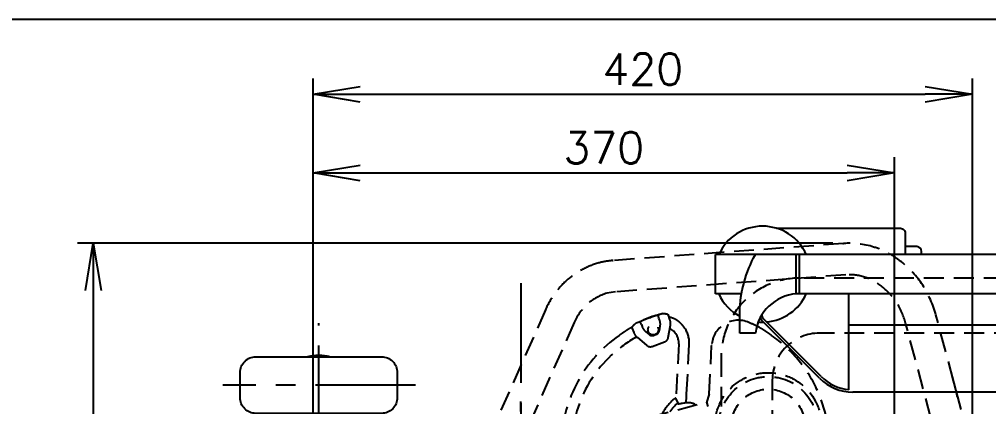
# Model space of a CAD drawing. Extents: x 230 to 4050, y 0 to 2754.
# Drawn here: x 1204 to 1821, y 2507 to 2754 of the extents above; entities that cross this region are included whole.
import ezdxf

# ---------------------------------------------------------------- set-up
doc = ezdxf.new("R2010")
doc.units = 0
doc.header["$LTSCALE"] = 2
for name, pattern in [('CENTER', [50.8, 31.75, -6.35, 6.35, -6.35]), ('HIDDEN', [9.525, 6.35, -3.175]), ('PHANTOM', [63.5, 31.75, -6.35, 6.35, -6.35, 6.35, -6.35])]:
    doc.linetypes.add(name, pattern=pattern)
doc.layers.get('0').update_dxf_attribs({"linetype": 'CONTINUOUS'})
doc.layers.get('DEFPOINTS').update_dxf_attribs({"linetype": 'CONTINUOUS'})
for name, color, linetype in [('DANMEN', 7, 'CONTINUOUS'), ('KIKI-2D2', 7, 'CONTINUOUS'), ('SUNPOU', 7, 'CONTINUOUS'), ('WAKU', 7, 'CONTINUOUS')]:
    doc.layers.add(name, color=color, linetype=linetype)
doc.styles.get("Standard").update_dxf_attribs({"font": 'romans.shx', "bigfont": 'extfont.shx'})
doc.dimstyles.get("Standard").update_dxf_attribs({"dimscale": 10, "dimtxt": 2, "dimasz": 3, "dimexe": 1, "dimexo": 1, "dimgap": 0.6, "dimtad": 3, "dimdec": 0, "dimzin": 0, "dimdsep": 46, "dimtxsty": 'STANDARD', "dimblk1": 'OPEN', "dimblk2": 'OPEN', "dimsah": 1, "dimcen": 1.5, "dimadec": 0, "dimazin": 0, "dimtfac": 1, "dimtdec": 0, "dimtmove": 0, "dimatfit": 0, "dimldrblk": 'DOTSMALL', "dimfxl": 1, "dimtvp": 1, "dimtolj": 1, "dimtzin": 0, "dimarcsym": 0})

# ---------------------------------------------------------------- blocks, each defined once
blk = doc.blocks.new('_OPEN')
at = {"color": 0, "linetype": 'ByBlock'}
for p, q in [((-1, 0.167), (0, 0)), ((0, 0), (-1, -0.167)), ((0, 0), (-1, 0))]:
    blk.add_line(p, q, dxfattribs=at)
blk = doc.blocks.new('*D10')
at = {"layer": 'DEFPOINTS', "color": 0}
for p in [(1761.29, 2655.88), (1391.45, 2343.14), (1761.29, 2335.74)]:
    blk.add_point(p, dxfattribs=at)
at = {"layer": 'SUNPOU', "color": 0, "linetype": 'ByBlock', "lineweight": -2}
for p, q in [((1391.45, 2353.14), (1391.45, 2665.88)), ((1761.29, 2345.74), (1761.29, 2665.88)), ((1421.45, 2655.88), (1731.29, 2655.88))]:
    blk.add_line(p, q, dxfattribs=at)
at = {"layer": 'SUNPOU', "color": 0, "lineweight": -2, "xscale": 30, "yscale": 30, "zscale": 30, "rotation": 180}
blk.add_blockref('_OPEN', (1391.45, 2655.88), dxfattribs=at)
at = {"layer": 'SUNPOU', "color": 0, "lineweight": -2, "xscale": 30, "yscale": 30, "zscale": 30}
blk.add_blockref('_OPEN', (1761.29, 2655.88), dxfattribs=at)
at = {"layer": 'SUNPOU', "color": 0, "insert": (1576.37, 2671.88), "char_height": 20, "attachment_point": 5}
blk.add_mtext('\\A1;370', dxfattribs=at)
blk = doc.blocks.new('_DotSmall')
at = {"color": 0, "linetype": 'ByBlock', "const_width": 0.5}
blk.add_lwpolyline([(-0.0625, 0, 1), (0.0625, 0, 1)], format="xyb", close=True, dxfattribs=at)
blk = doc.blocks.new('*D11')
at = {"layer": 'DEFPOINTS', "color": 0}
for p in [(1732.05, 2611.15), (1251.53, 2164.88), (1410.18, 2164.88)]:
    blk.add_point(p, dxfattribs=at)
at = {"layer": 'SUNPOU', "color": 0, "linetype": 'ByBlock', "lineweight": -2}
for p, q in [((1722.05, 2611.15), (1241.53, 2611.15)), ((1251.53, 2581.15), (1251.53, 2194.88)), ((1400.18, 2164.88), (1241.53, 2164.88))]:
    blk.add_line(p, q, dxfattribs=at)
at = {"layer": 'SUNPOU', "color": 0, "lineweight": -2, "xscale": 30, "yscale": 30, "zscale": 30}
for p, rotation in [((1251.53, 2611.15), 90), ((1251.53, 2164.88), 270)]:
    blk.add_blockref('_OPEN', p, dxfattribs=dict(at, rotation=rotation))
at = {"layer": 'SUNPOU', "color": 0, "insert": (1235.53, 2388.02), "char_height": 20, "attachment_point": 5, "rotation": 90}
blk.add_mtext('\\A1;450', dxfattribs=at)
blk = doc.blocks.new('*D17')
at = {"layer": 'DEFPOINTS', "color": 0}
for p in [(1810.96, 2705.88), (1810.96, 2465.2), (1391.45, 2343.14)]:
    blk.add_point(p, dxfattribs=at)
at = {"layer": 'SUNPOU', "color": 0, "linetype": 'ByBlock', "lineweight": -2}
for p, q in [((1391.45, 2353.14), (1391.45, 2715.88)), ((1810.96, 2475.2), (1810.96, 2715.88)), ((1421.45, 2705.88), (1780.96, 2705.88))]:
    blk.add_line(p, q, dxfattribs=at)
at = {"layer": 'SUNPOU', "color": 0, "lineweight": -2, "xscale": 30, "yscale": 30, "zscale": 30, "rotation": 180}
blk.add_blockref('_OPEN', (1391.45, 2705.88), dxfattribs=at)
at = {"layer": 'SUNPOU', "color": 0, "lineweight": -2, "xscale": 30, "yscale": 30, "zscale": 30}
blk.add_blockref('_OPEN', (1810.96, 2705.88), dxfattribs=at)
at = {"layer": 'SUNPOU', "color": 0, "insert": (1601.21, 2721.88), "char_height": 20, "attachment_point": 5}
blk.add_mtext('\\A1;420', dxfattribs=at)
blk = doc.blocks.new('A$C00532008')
at = {"color": 2}
for p, q in [((29.59, 18.27), (72.01, 18.27)), ((29.59, 10.27), (74.57, 10.27))]:
    blk.add_line(p, q, dxfattribs=at)
blk.add_open_spline([(73.47, 20.73), (72.11, 18.6), (69.23, 14.12), (77.58, 8.99), (73.83, 5.79), (72.3, 4.49)], degree=3, knots=[0, 0, 0, 0, 6.554377, 13.81935, 18.79001, 18.79001, 18.79001, 18.79001], dxfattribs=at)
at = {"layer": 'DANMEN', "color": 1, "linetype": 'CENTER', "ltscale": 0.5}
blk.add_line((-0.41, -6.12), (-0.41, 42.36), dxfattribs=at)
at = {"layer": 'DANMEN', "color": 4, "linetype": 'HIDDEN'}
for p, q in [((4.59, 20.27), (24.59, 20.27)), ((-10.41, 1.46), (-11.63, 0.7)), ((-10.41, 1.46), (-10.41, 5.27)), ((9.59, 1.27), (9.59, 3.27)), ((9.59, 1.27), (10.81, 0.52))]:
    blk.add_line(p, q, dxfattribs=at)
for centre, radius, start, end in [((4.59, 5.27), 15, 93.49145, 176.73423), ((34.78, -54.99), 63.48, 99.2436, 113.38135), ((0.01, 46.67), 47.4, 255.82038, 283.17983), ((0.01, 46.67), 46.4, 257.03044, 281.92583)]:
    blk.add_arc(centre, radius, start, end, dxfattribs=at)
at = {"layer": 'KIKI-2D2', "color": 2}
for p in [(24.59, 20.27), (29.59, 8.27)]:
    blk.add_line(p, (29.59, 20.27), dxfattribs=at)
for centre, radius, start, end in [((4.59, 5.27), 15, 90, 93.49145), ((34.78, -54.99), 63.48, 94.69114, 99.2436), ((4.59, 5.27), 15, 176.73423, 180)]:
    blk.add_arc(centre, radius, start, end, dxfattribs=at)
blk = doc.blocks.new('A$C28ef329a')
at = {"layer": 'DANMEN', "color": 1, "linetype": 'HIDDEN'}
for points in [[(-4232.25, 2414.75), (-4232.25, 1984.75, 0.414214), (-4182.25, 1934.75), (-3957.25, 1934.75, 0.414214), (-3907.25, 1984.75), (-3907.25, 2414.75, 0.414214), (-3957.25, 2464.75), (-4182.25, 2464.75, 0.414214)], [(-4199.75, 2399.75), (-4199.75, 1999.75, 0.414214), (-4169.75, 1969.75), (-3969.75, 1969.75, 0.414214), (-3939.75, 1999.75), (-3939.75, 2399.75, 0.414214), (-3969.75, 2429.75), (-4169.75, 2429.75, 0.414214)]]:
    blk.add_lwpolyline(points, format="xyb", close=True, dxfattribs=at)
at = {"layer": 'KIKI-2D2', "color": 2}
for p, q in [((-3830.93, 2479.75), (-4235.93, 2479.75)), ((-4235.93, 2454.75), (-4235.93, 2479.75)), ((-4184.48, 2454.75), (-4184.48, 2479.75)), ((-4182.48, 2454.75), (-4182.48, 2479.75)), ((-4107.76, 2484.75), (-4115.15, 2484.75)), ((-4115.15, 2479.95), (-4115.15, 2479.75)), ((-4104.76, 2479.75), (-4104.76, 2481.75)), ((-4219.34, 2454.75), (-4235.93, 2454.75)), ((-3855.93, 2454.75), (-4184.48, 2454.75)), ((-4151.01, 2393.75), (-4151.01, 2454.75)), ((-4169.66, 2401.03), (-4206.46, 2437.83)), ((-4168.6, 2402.09), (-4205.4, 2438.89)), ((-3921.01, 2434.75), (-4151.01, 2434.75)), ((-4210.48, 2429.75), (-4220.48, 2429.75)), ((-3921.01, 2392.25), (-4148.45, 2392.25))]:
    blk.add_line(p, q, dxfattribs=at)
at = {"layer": 'KIKI-2D2', "color": 1, "linetype": 'CENTER'}
for p, q in [((-4488.4, 2358.39), (-4488.4, 2436.1)), ((-4426.88, 2396.75), (-4549.43, 2396.75))]:
    blk.add_line(p, q, dxfattribs=at)
at = {"layer": 'KIKI-2D2', "color": 2}
for points in [[(-4196.98, 2496.4), (-4118.15, 2496.4, -0.414214), (-4115.15, 2493.4), (-4115.15, 2479.75)], [(-4220.48, 2429.75), (-4220.48, 2443.01, -0.122684), (-4210.47, 2479.75)]]:
    blk.add_lwpolyline(points, format="xyb", dxfattribs=at)
blk.add_lwpolyline([(-4538.4, 2388.75), (-4538.4, 2404.75, -0.414214), (-4528.4, 2414.75), (-4448.4, 2414.75, -0.414214), (-4438.4, 2404.75), (-4438.4, 2388.75, -0.414214), (-4448.4, 2378.75), (-4528.4, 2378.75, -0.414214)], format="xyb", close=True, dxfattribs=at)
for centre, radius, start, end in [((-4205.93, 2467.25), 30.5, 24.19445, 155.80555), ((-4107.76, 2481.75), 3, 0, 90), ((-4205.93, 2467.25), 30.5, 204.19445, 241.50784), ((-4182.21, 2426.37), 28.47, 94.56877, 173.18463), ((-4205.93, 2467.25), 30.5, 274.82284, 335.80555), ((-4205.93, 2467.25), 30.5, 264.84006, 271.02589), ((-4202.93, 2441.37), 5, 203.22653, 225), ((-4202.93, 2441.37), 3.5, 180, 225), ((-4148.45, 2422.25), 30, 225, 270), ((-4148.45, 2422.25), 28.5, 225, 264.83967)]:
    blk.add_arc(centre, radius, start, end, dxfattribs=at)
at = {"layer": 'KIKI-2D2', "color": 2, "extrusion": (0, 0, -1)}
blk.add_ellipse((-4488.35, 2414.75), major_axis=(7.11, -0.01), ratio=0.130573, start_param=3.120113, end_param=6.302984, dxfattribs=at)

msp = doc.modelspace()

# ---------------------------------------------------------------- linework, layer by layer
at = {"layer": 'DANMEN', "color": 4, "linetype": 'HIDDEN'}
for p, q in [((1728.94, 2611.02), (1582.31, 2600.2)), ((1728.54, 2610.96), (1728.94, 2611.02)), ((1581.91, 2600.14), (1582.31, 2600.2)), ((1730.41, 2591.08), (1583.78, 2580.26)), ((1583.78, 2580.26), (1578.35, 2579.34)), ((1539.28, 2568.86), (1495.91, 2471.12)), ((1557.56, 2560.75), (1520.72, 2477.73)), ((1600.28, 2559.43), (1599.47, 2561.25)), ((1611.49, 2563.51), (1610.95, 2565.43)), ((1611.91, 2562.37), (1611.49, 2563.51)), ((1618.45, 2562.77), (1617.49, 2565.42)), ((1789.48, 2481.77), (1768.41, 2560.39)), ((1808.8, 2486.95), (1787.73, 2565.56)), ((1594.46, 2557.04), (1595.43, 2554.39)), ((1600.28, 2559.43), (1600.7, 2558.29)), ((1602.99, 2555.01), (1605.26, 2553.11)), ((1611.74, 2555.47), (1612.26, 2558.38)), ((1617.37, 2551.17), (1618.77, 2559.12)), ((1597.3, 2551.6), (1597.38, 2551.57)), ((1597.33, 2551.58), (1597.38, 2551.57)), ((1597.53, 2551.39), (1603.72, 2546.2)), ((1607.2, 2545.58), (1615.09, 2548.46)), ((1608.11, 2552.6), (1609.88, 2553.25)), ((1624.1, 2547.22), (1622.29, 2512.68)), ((1629.11, 2515.16), (1630.77, 2546.87)), ((1643.39, 2515.31), (1645.01, 2546.12)), ((1645.27, 2546.11), (1645.01, 2546.12)), ((1644.99, 2540.82), (1644.79, 2540.83)), ((1623.68, 2509.48), (1622.29, 2512.68)), ((1628.89, 2511.51), (1628.9, 2511.58)), ((1643.39, 2515.31), (1641.84, 2509.7)), ((1476.31, 2465.87), (1641.71, 2510.19)), ((1626.53, 2509.37), (1628.48, 2509.89)), ((1641.71, 2510.19), (1642.49, 2507.29))]:
    msp.add_line(p, q, dxfattribs=at)
at = {"layer": 'DANMEN', "color": 1, "linetype": 'CENTER'}
msp.add_line((1523.58, 2585.85), (1523.58, 2473.71), dxfattribs=at)
at = {"layer": 'DANMEN', "color": 4, "linetype": 'HIDDEN'}
for centre, radius in [((1607.81, 2556.18), 3.31), ((1607.81, 2556.18), 3.31), ((1681.02, 2494.84), 34), ((1681.02, 2494.84), 31.5), ((1681.02, 2494.84), 23.5)]:
    msp.add_circle(centre, radius, dxfattribs=at)
for centre, radius, start, end in [((1585.95, 2550.94), 49.4, 94.68928, 104.98195), ((1585.94, 2550.95), 49.39, 94.22023, 94.68634), ((1634.32, 2483.36), 85.53, 103.8659, 116.1341), ((1639.6, 2484.89), 85.49, 107.58217, 109.58568), ((1614.93, 2562.76), 3.8, 106.90885, 107.55605), ((1598.13, 2556.65), 3.8, 112.44395, 113.09115), ((1629.28, 2481.14), 85.49, 110.41432, 112.41783), ((1634.32, 2483.36), 85.34, 105.89536, 114.10464), ((1604.66, 2559.72), 7.72, 349.9819, 20.0181), ((1614.05, 2547.74), 16.94, 66.3377, 76.79971), ((1614.71, 2549.21), 15.34, 57.41892, 66.40553), ((1618.38, 2554.46), 8.92, 52.44944, 53.46694), ((1613.46, 2548.07), 16.99, 41.49434, 52.42862), ((1661.92, 2545.27), 16.93, 66.23688, 177.11846), ((1634.66, 2482.42), 85.44, 61.54261, 66.49036), ((1637.7, 2484.01), 85.66, 123.03099, 125.24987), ((1599.23, 2543.16), 15.09, 122.41043, 123.0058), ((1634.66, 2482.42), 85.44, 118.12288, 118.45739), ((1601.14, 2553.4), 8.1, 135.22902, 146.28876), ((1607.95, 2560.92), 7.72, 199.9819, 230.0181), ((1614.05, 2547.74), 10.06, 357, 64.59174), ((1613.46, 2548.07), 16.99, 40.89735, 41.49364), ((1614.05, 2547.74), 16.74, 357, 33.5509), ((1648.97, 2508.69), 55.52, 59.15128, 61.61026), ((1670.09, 2543.16), 15.09, 56.99416, 57.58997), ((1631.62, 2484.01), 85.66, 54.75013, 56.96901), ((1634.66, 2482.42), 85.24, 124.69916, 177.93092), ((1634.66, 2482.42), 78.56, 118.32615, 176.48512), ((1634.66, 2482.42), 85.24, 294.69916, 55.30084), ((1645.27, 2485.26), 36.23, 134.995, 151.32361), ((1386.02, 2527.61), 243.41, 356.22364, 357.06821), ((1645.27, 2485.26), 32.73, 134.99495, 145.09177), ((1636.92, 2506.02), 13.68, 165.35868, 167.69939), ((1629.99, 2500.28), 9.49, 67.75076, 105.65971), ((1629.97, 2500.23), 9.55, 67.55344, 67.78762), ((1629.92, 2500.13), 9.67, 61.49815, 67.47649), ((1634.43, 2508.44), 0.2, 285.00006, 61.4981)]:
    msp.add_arc(centre, radius, start, end, dxfattribs=at)
at = {"layer": 'DANMEN', "color": 4, "linetype": 'PHANTOM'}
msp.add_arc((1523.58, 2452.65), 284.38, 270, 15, dxfattribs=at)
at = {"layer": 'DANMEN', "color": 4, "linetype": 'HIDDEN'}
for centre, major_axis, ratio, start_param, end_param in [((1604.51, 2559.71), (14.34, 1.25), 0.694747, -0.18405, 0.18405), ((1608.07, 2561.01), (11.79, 8.26), 0.694747, 2.957543, 3.325643), ((1610.76, 2554.4), (5.85, -4.91), 0.654654, -0.361367, 0.361367), ((1606.7, 2552.93), (1.33, 7.52), 0.654654, -3.50296, -2.780226)]:
    msp.add_ellipse(centre, major_axis=major_axis, ratio=ratio, start_param=start_param, end_param=end_param, dxfattribs=at)
for points, knots in [([(1787.73, 2565.56), (1785.95, 2572.23), (1780.31, 2584.98), (1768.66, 2597.82), (1757.38, 2605.16), (1745.31, 2610.27), (1735.36, 2611.5), (1728.94, 2611.02)], [0, 0, 0, 0, 0.258118, 0.511666, 0.636341, 0.759287, 1, 1, 1, 1]), ([(1573.18, 2598.66), (1569.48, 2597.67), (1562.28, 2594.8), (1552.73, 2588.11), (1544.82, 2579.36), (1540.89, 2572.48), (1539.28, 2568.86)], [0, 0, 0, 0, 0.246135, 0.493976, 0.74494, 1, 1, 1, 1]), ([(1768.41, 2560.39), (1767.19, 2564.95), (1763.4, 2573.6), (1754.25, 2583.9), (1742.83, 2590.26), (1734.39, 2591.37), (1730.41, 2591.08)], [0, 0, 0, 0, 0.269414, 0.528993, 0.77231, 1, 1, 1, 1]), ([(1578.35, 2579.34), (1573.91, 2578.15), (1565.2, 2573.36), (1559.56, 2565.26), (1557.56, 2560.75)], [0, 0, 0, 0, 0.482869, 1, 1, 1, 1]), ([(1613.82, 2566.4), (1614.09, 2566.46), (1614.64, 2566.49), (1615.18, 2566.43), (1615.45, 2566.4)], [0, 0, 0, 0, 0.507393, 1, 1, 1, 1]), ([(1615.45, 2566.4), (1615.58, 2566.39), (1616.1, 2566.33), (1616.61, 2566.22), (1616.98, 2566.11)], [0, 0, 0, 0, 0.255313, 1, 1, 1, 1]), ([(1616.98, 2566.11), (1617.09, 2566.02), (1617.3, 2565.81), (1617.44, 2565.55), (1617.49, 2565.42)], [0, 0, 0, 0, 0.500213, 1, 1, 1, 1]), ([(1595.39, 2559.1), (1595.58, 2559.29), (1595.95, 2559.69), (1596.4, 2560.02), (1596.64, 2560.15)], [0, 0, 0, 0, 0.492607, 1, 1, 1, 1]), ([(1623.69, 2561.63), (1623.65, 2561.67), (1623.41, 2561.84), (1623.17, 2562), (1622.97, 2562.13)], [0, 0, 0, 0, 0.20753, 1, 1, 1, 1]), ([(1588.26, 2553.96), (1588.15, 2553.88), (1587.44, 2553.39), (1586.72, 2552.91), (1586.13, 2552.5)], [0, 0, 0, 0, 0.166652, 1, 1, 1, 1]), ([(1591.88, 2556.36), (1591.81, 2556.32), (1591.56, 2556.17), (1591.31, 2556.02), (1591.14, 2555.91)], [0, 0, 0, 0, 0.290674, 1, 1, 1, 1]), ([(1593.95, 2557.54), (1593.76, 2557.43), (1593.06, 2557.05), (1592.37, 2556.66), (1591.88, 2556.36)], [0, 0, 0, 0, 0.269906, 1, 1, 1, 1]), ([(1594.46, 2557.04), (1594.41, 2557.17), (1594.36, 2557.46), (1594.38, 2557.75), (1594.41, 2557.9)], [0, 0, 0, 0, 0.499787, 1, 1, 1, 1]), ([(1609.88, 2553.25), (1610.12, 2553.33), (1610.57, 2553.57), (1611.14, 2554.08), (1611.55, 2554.73), (1611.7, 2555.22), (1611.74, 2555.47)], [0, 0, 0, 0, 0.250013, 0.5, 0.749987, 1, 1, 1, 1]), ([(1628, 2557), (1627.85, 2557.23), (1627.32, 2557.99), (1626.72, 2558.71), (1626.3, 2559.19)], [0, 0, 0, 0, 0.305625, 1, 1, 1, 1]), ([(1678.18, 2555.91), (1678.13, 2555.94), (1677.89, 2556.09), (1677.64, 2556.24), (1677.45, 2556.36)], [0, 0, 0, 0, 0.20725, 1, 1, 1, 1]), ([(1683.19, 2552.5), (1682.96, 2552.65), (1682.26, 2553.14), (1681.54, 2553.62), (1681.06, 2553.96)], [0, 0, 0, 0, 0.311456, 1, 1, 1, 1]), ([(1605.26, 2553.11), (1605.45, 2552.94), (1605.88, 2552.67), (1606.61, 2552.44), (1607.38, 2552.4), (1607.88, 2552.52), (1608.11, 2552.6)], [0, 0, 0, 0, 0.250013, 0.5, 0.749987, 1, 1, 1, 1]), ([(1628.79, 2510.09), (1628.79, 2510.18), (1628.83, 2510.65), (1628.87, 2511.13), (1628.89, 2511.51)], [0, 0, 0, 0, 0.190416, 1, 1, 1, 1]), ([(1623.79, 2508.85), (1623.75, 2508.85), (1623.68, 2508.85), (1623.54, 2508.89), (1623.55, 2508.93)], [0, 0, 0, 0, 0.433255, 1, 1, 1, 1]), ([(1626.53, 2509.37), (1626, 2509.25), (1625.09, 2509.05), (1624.17, 2508.89), (1623.79, 2508.85)], [0, 0, 0, 0, 0.588515, 1, 1, 1, 1]), ([(1628.79, 2510.09), (1628.78, 2510.07), (1628.73, 2510.04), (1628.64, 2509.98), (1628.54, 2509.93), (1628.48, 2509.89)], [0, 0, 0, 0, 0.161753, 0.417488, 1, 1, 1, 1])]:
    msp.add_open_spline(points, degree=3, knots=knots, dxfattribs=at)
for points in [[(1622.29, 2512.68), (1621.31, 2512.25), (1620.4, 2511.63), (1619.65, 2510.88)], [(1623.68, 2509.48), (1623.11, 2509.22), (1622.57, 2508.85), (1622.12, 2508.41)]]:
    msp.add_open_spline(points, degree=3, dxfattribs=at)
at = {"layer": 'WAKU', "color": 6}
msp.add_line((4050, 2753.5), (230, 2753.5), dxfattribs=at)

# ---------------------------------------------------------------- block references
at = {"color": 4, "linetype": 'HIDDEN'}
msp.add_blockref('A$C28ef329a', (5883.36, 124.25), dxfattribs=at)
at = {"layer": 'DANMEN', "color": 4, "linetype": 'HIDDEN'}
msp.add_blockref('A$C00532008', (1523.99, 2472.21), dxfattribs=at)

# ---------------------------------------------------------------- dimensions: what is measured, and where the dimension line sits
at = {"layer": 'SUNPOU'}
for base, p2, picture, middle in [((1810.96, 2705.88), (1810.96, 2465.2), '*D17', (1601.21, 2721.88)), ((1761.29, 2655.88), (1761.29, 2335.74), '*D10', (1576.37, 2671.88))]:
    dim = msp.add_linear_dim(base=base, p1=(1391.45, 2343.14), p2=p2, dimstyle='STANDARD', override={"dimarcsym": 1}, dxfattribs=at)
    dim.commit()
    dim.dimension.update_dxf_attribs({"geometry": picture, "text_midpoint": middle})
dim = msp.add_linear_dim(base=(1251.53, 2164.88), p1=(1732.05, 2611.15), p2=(1410.18, 2164.88), angle=90, text='450', dimstyle='STANDARD', override={"dimarcsym": 1}, dxfattribs=at)
dim.commit()
dim.dimension.update_dxf_attribs({"geometry": '*D11', "text_midpoint": (1235.53, 2388.02)})

doc.saveas('drawing.dxf')
